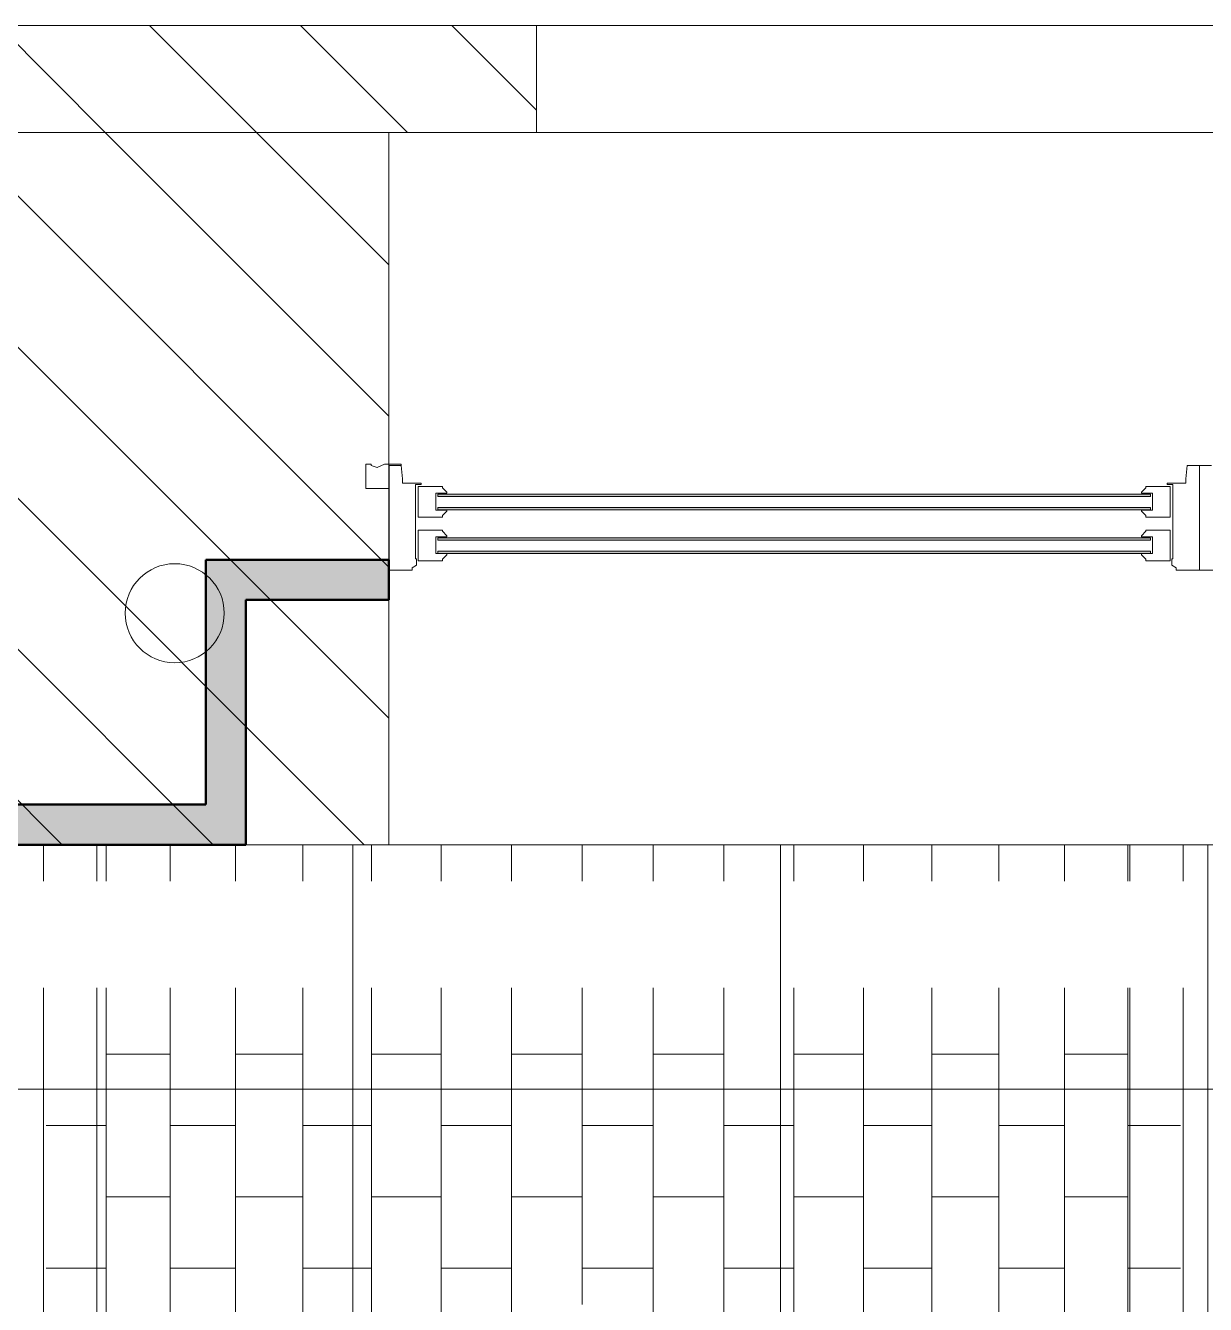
# Model space of a CAD drawing. Header units: inches. Extents: x -956 to 966, y -1111 to 895.
# Drawn here: x -281.8 to -215.6, y 771.6 to 843.4 of the extents above; entities that cross this region are included whole.
import ezdxf

# ---------------------------------------------------------------- set-up
doc = ezdxf.new("R2010")
doc.units = ezdxf.units.IN
doc.header["$MEASUREMENT"] = 0
doc.linetypes.add('Grid Line 1_4_', pattern=[0.4375, 0.25, -0.0625, 0.0625, -0.0625])
doc.linetypes.add('Overhead', pattern=[0.15625, 0.09375, -0.0625])
for name, color, linetype, lineweight in [('A-CLNG', 13, 'Continuous', 13), ('A-CLNG-PATT', 13, 'Continuous', 13), ('A-DETL-GENF', 92, 'Continuous', 13), ('A-GENM', 13, 'Continuous', 13), ('A-GLAZ', 151, 'Continuous', 13), ('A-WALL', 113, 'Continuous', 13), ('A-WALL-PATT', 111, 'Continuous', 13), ('I-WALL', 2, 'Continuous', 13), ('S-COLS', 52, 'Continuous', 13), ('S-COLS-SYMB', 171, 'Continuous', 20), ('S-GRID', 1, 'Continuous', 9)]:
    doc.layers.add(name, color=color, linetype=linetype, lineweight=lineweight)
pattern_1 = [(135, (0, 0), (-4.24264, -4.24264), [])]

# ---------------------------------------------------------------- blocks, each defined once
blk = doc.blocks.new('FP_1_46-7TH FLOOR TELECOM OVERHEAD ROUTING PLAN')
at = {"layer": 'A-CLNG-PATT', "color": 50}
for p, q in [((-277.29, 795.342), (-277.29, 797.381)), ((-273.71, 795.342), (-273.71, 797.381)), ((-270.024, 795.342), (-270.024, 797.381)), ((-266.248, 795.342), (-266.248, 797.381)), ((-262.398, 795.342), (-262.398, 797.381)), ((-258.491, 795.342), (-258.491, 797.381)), ((-254.543, 795.342), (-254.543, 797.381)), ((-250.57, 795.342), (-250.57, 797.381)), ((-246.59, 795.342), (-246.59, 797.381)), ((-242.619, 795.342), (-242.619, 797.381)), ((-238.675, 795.342), (-238.675, 797.381)), ((-234.774, 795.342), (-234.774, 797.381)), ((-230.932, 795.342), (-230.932, 797.381)), ((-227.166, 795.342), (-227.166, 797.381)), ((-223.492, 795.342), (-223.492, 797.381)), ((-219.926, 795.342), (-219.926, 797.381)), ((-277.29, 650.381), (-277.29, 789.342)), ((-273.71, 650.381), (-273.71, 789.342)), ((-270.024, 650.381), (-270.024, 789.342)), ((-266.248, 650.381), (-266.248, 789.342)), ((-262.398, 650.381), (-262.398, 789.342)), ((-258.491, 650.381), (-258.491, 789.342)), ((-254.543, 650.381), (-254.543, 789.342)), ((-250.57, 771.566), (-250.57, 789.342)), ((-246.59, 650.381), (-246.59, 789.342)), ((-242.619, 650.381), (-242.619, 789.342)), ((-238.675, 650.381), (-238.675, 789.342)), ((-234.774, 650.381), (-234.774, 789.342)), ((-230.932, 650.381), (-230.932, 789.342)), ((-227.166, 650.381), (-227.166, 789.342)), ((-223.492, 650.381), (-223.492, 789.342)), ((-219.926, 650.381), (-219.926, 789.342)), ((-277.29, 785.611), (-273.71, 785.611)), ((-270.024, 785.611), (-266.248, 785.611)), ((-262.398, 785.611), (-258.491, 785.611)), ((-254.543, 785.611), (-250.57, 785.611)), ((-246.59, 785.611), (-242.619, 785.611)), ((-238.675, 785.611), (-234.774, 785.611)), ((-230.932, 785.611), (-227.166, 785.611)), ((-223.492, 785.611), (-219.926, 785.611)), ((-280.667, 781.611), (-277.82, 781.611)), ((-277.82, 781.611), (-277.29, 781.611)), ((-273.71, 781.611), (-270.024, 781.611)), ((-266.248, 781.611), (-262.398, 781.611)), ((-258.491, 781.611), (-254.543, 781.611)), ((-250.57, 781.611), (-246.59, 781.611)), ((-242.619, 781.611), (-238.675, 781.611)), ((-234.774, 781.611), (-230.932, 781.611)), ((-227.166, 781.611), (-223.492, 781.611)), ((-219.926, 781.611), (-219.82, 781.611)), ((-219.82, 781.611), (-216.973, 781.611)), ((-277.29, 777.611), (-273.71, 777.611)), ((-270.024, 777.611), (-266.248, 777.611)), ((-262.398, 777.611), (-258.491, 777.611)), ((-254.543, 777.611), (-250.57, 777.611)), ((-246.59, 777.611), (-242.619, 777.611)), ((-238.675, 777.611), (-234.774, 777.611)), ((-230.932, 777.611), (-227.166, 777.611)), ((-223.492, 777.611), (-219.926, 777.611)), ((-280.667, 773.611), (-277.82, 773.611)), ((-277.82, 773.611), (-277.29, 773.611)), ((-273.71, 773.611), (-270.024, 773.611)), ((-266.248, 773.611), (-262.398, 773.611)), ((-258.491, 773.611), (-254.543, 773.611)), ((-250.57, 773.611), (-246.59, 773.611)), ((-242.619, 773.611), (-238.675, 773.611)), ((-234.774, 773.611), (-230.932, 773.611)), ((-227.166, 773.611), (-223.492, 773.611)), ((-219.926, 773.611), (-219.82, 773.611)), ((-219.82, 773.611), (-216.973, 773.611))]:
    blk.add_line(p, q, dxfattribs=at)
blk = doc.blocks.new('7th Floor Vault2 - 7th Floor Vault-3164437-7TH FLOOR TELECOM OVERHEAD ROUTING PLAN')
at = {"layer": 'A-CLNG', "color": 10, "lineweight": 9}
for p, q in [((-277.82, 797.381), (-285.82, 797.381)), ((-282.82, 797.381), (-280.82, 797.381)), ((-280.82, 797.381), (-277.82, 797.381)), ((-277.843, 797.381), (-280.82, 797.381)), ((-280.82, 797.381), (-277.82, 797.381)), ((-280.82, 797.381), (-280.82, 795.342)), ((-271.568, 797.381), (-277.843, 797.381)), ((-277.82, 797.381), (-269.446, 797.381)), ((-277.82, 797.381), (-277.82, 795.342)), ((-277.82, 797.381), (-277.82, 795.342)), ((-269.464, 797.381), (-271.568, 797.381)), ((-261.671, 797.381), (-269.464, 797.381)), ((-269.446, 797.381), (-219.82, 797.381)), ((-256.567, 797.381), (-261.671, 797.381)), ((-251.408, 797.381), (-256.567, 797.381)), ((-246.231, 797.381), (-251.408, 797.381)), ((-241.073, 797.381), (-246.231, 797.381)), ((-235.969, 797.381), (-241.073, 797.381)), ((-230.957, 797.381), (-235.969, 797.381)), ((-226.071, 797.381), (-230.957, 797.381)), ((-221.348, 797.381), (-226.071, 797.381)), ((-219.796, 797.381), (-221.348, 797.381)), ((-219.82, 797.381), (-216.82, 797.381)), ((-211.82, 797.381), (-219.82, 797.381)), ((-219.82, 797.381), (-216.82, 797.381)), ((-219.82, 797.381), (-219.82, 795.342)), ((-219.82, 797.381), (-219.82, 795.342)), ((-216.82, 797.381), (-219.796, 797.381)), ((-216.82, 797.381), (-214.82, 797.381)), ((-216.82, 797.381), (-216.82, 795.342)), ((-280.82, 789.342), (-280.82, 650.381)), ((-277.82, 789.342), (-277.82, 650.381)), ((-277.82, 789.342), (-277.82, 650.381)), ((-219.82, 789.342), (-219.82, 650.381)), ((-219.82, 789.342), (-219.82, 650.381)), ((-216.82, 789.342), (-216.82, 650.381))]:
    blk.add_line(p, q, dxfattribs=at)
blk.add_blockref('FP_1_46-7TH FLOOR TELECOM OVERHEAD ROUTING PLAN', (0, 0), dxfattribs=at)
blk = doc.blocks.new('Window_Double-Hung-3-Wide-Sterling_Kolbe - 11Ft 4 1_2In W x 6Ft 8 7_16In  H _UDH4036-3_-4393386-7TH FLOOR TELECOM OVERHEAD ROUTING PLAN')
at = {"layer": 'A-DETL-GENF', "lineweight": 9}
h = blk.add_hatch(color=256, dxfattribs=at)
h.paths.add_polyline_path([(57.742, -4.586), (57.742, -4.711), (97.742, -4.711), (97.742, -4.586), (59.746, -4.586)], flags=0)
h.paths.add_polyline_path([(57.742, -5.336), (57.742, -5.461), (97.742, -5.461), (97.742, -5.336), (59.746, -5.336)], flags=0)
h.paths.add_polyline_path([(57.742, -7.039), (57.742, -7.165), (97.742, -7.165), (97.742, -7.039), (59.746, -7.039)], flags=0)
h.paths.add_polyline_path([(59.746, -7.79), (57.742, -7.79), (57.742, -7.915), (97.742, -7.915), (97.742, -7.79), (89.446, -7.79)], flags=0)
at = {"layer": 'A-DETL-GENF', "color": 9, "lineweight": 9}
for p, q in [((54.992, -3.656), (53.692, -3.656)), ((54.992, -9.531), (54.992, -3.656)), ((54.992, -3.656), (56.292, -3.656)), ((54.992, -9.531), (54.992, -3.656)), ((56.292, -3.656), (56.292, -3.781)), ((56.292, -3.781), (56.542, -3.937)), ((56.472, -4.295), (56.472, -8.457)), ((56.542, -4.295), (56.472, -4.295)), ((56.542, -3.937), (56.542, -4.295)), ((56.632, -4.179), (57.992, -4.179)), ((56.632, -5.898), (56.632, -4.179)), ((57.992, -4.179), (57.992, -4.273)), ((57.992, -4.273), (58.242, -4.523)), ((97.492, -4.273), (97.242, -4.523)), ((97.492, -4.179), (97.492, -4.273)), ((98.852, -4.179), (97.492, -4.179)), ((98.852, -5.898), (98.852, -4.179)), ((99.192, -3.781), (98.942, -3.937)), ((98.942, -3.937), (98.942, -4.295)), ((98.942, -4.295), (99.012, -4.295)), ((99.012, -4.295), (99.012, -8.457)), ((99.192, -3.656), (99.192, -3.781)), ((100.492, -3.656), (99.192, -3.656)), ((100.492, -9.531), (100.492, -3.656)), ((58.242, -4.586), (57.617, -4.586)), ((57.617, -4.586), (57.617, -5.523)), ((97.742, -4.586), (57.742, -4.586)), ((57.742, -4.586), (57.742, -4.711)), ((97.742, -4.586), (57.742, -4.586)), ((57.742, -4.586), (57.742, -4.711)), ((57.742, -4.711), (97.742, -4.711)), ((57.742, -4.711), (97.742, -4.711)), ((58.242, -4.523), (58.242, -4.586)), ((97.242, -4.523), (97.242, -4.586)), ((97.242, -4.586), (97.867, -4.586)), ((97.742, -4.711), (97.742, -4.586)), ((97.742, -4.711), (97.742, -4.586)), ((97.867, -4.586), (97.867, -5.523)), ((57.617, -5.523), (58.242, -5.523)), ((97.742, -5.336), (57.742, -5.336)), ((57.742, -5.336), (57.742, -5.461)), ((97.742, -5.336), (57.742, -5.336)), ((57.742, -5.336), (57.742, -5.461)), ((57.742, -5.461), (97.742, -5.461)), ((57.742, -5.461), (97.742, -5.461)), ((57.992, -5.835), (58.242, -5.585)), ((58.242, -5.585), (57.992, -5.835)), ((58.242, -5.585), (58.242, -5.523)), ((58.242, -5.523), (58.242, -5.585)), ((97.242, -5.585), (97.242, -5.523)), ((97.242, -5.523), (97.242, -5.585)), ((97.867, -5.523), (97.242, -5.523)), ((97.492, -5.835), (97.242, -5.585)), ((97.242, -5.585), (97.492, -5.835)), ((97.742, -5.461), (97.742, -5.336)), ((97.742, -5.461), (97.742, -5.336)), ((57.992, -5.898), (56.632, -5.898)), ((57.992, -5.898), (57.992, -5.835)), ((57.992, -5.835), (57.992, -5.898)), ((97.492, -5.898), (97.492, -5.835)), ((97.492, -5.835), (97.492, -5.898)), ((97.492, -5.898), (98.852, -5.898)), ((56.632, -6.625), (57.992, -6.625)), ((56.632, -8.344), (56.632, -6.625)), ((58.242, -7.031), (57.617, -7.03)), ((57.617, -7.03), (57.617, -7.969)), ((97.742, -7.039), (57.742, -7.039)), ((57.742, -7.039), (57.742, -7.165)), ((97.742, -7.039), (57.742, -7.039)), ((57.742, -7.039), (57.742, -7.165)), ((57.742, -7.165), (97.742, -7.165)), ((57.742, -7.165), (97.742, -7.165)), ((57.992, -6.625), (57.992, -6.719)), ((57.992, -6.719), (58.242, -6.968)), ((58.242, -6.968), (58.242, -7.031)), ((97.492, -6.719), (97.242, -6.968)), ((97.242, -6.968), (97.242, -7.031)), ((97.242, -7.031), (97.867, -7.03)), ((97.492, -6.625), (97.492, -6.719)), ((98.852, -6.625), (97.492, -6.625)), ((97.742, -7.165), (97.742, -7.039)), ((97.742, -7.165), (97.742, -7.039)), ((97.867, -7.03), (97.867, -7.969)), ((98.852, -8.344), (98.852, -6.625)), ((97.742, -7.79), (57.742, -7.79)), ((57.742, -7.79), (57.742, -7.915)), ((97.742, -7.79), (57.742, -7.79)), ((57.742, -7.79), (57.742, -7.915)), ((97.742, -7.915), (97.742, -7.79)), ((97.742, -7.915), (97.742, -7.79)), ((55.742, -8.538), (55.742, -8.781)), ((56.472, -8.538), (55.742, -8.538)), ((56.472, -8.457), (56.792, -8.457)), ((56.792, -8.538), (56.472, -8.538)), ((57.992, -8.344), (56.632, -8.344)), ((56.792, -8.457), (56.792, -8.538)), ((57.617, -7.969), (58.242, -7.969)), ((57.742, -7.915), (97.742, -7.915)), ((57.742, -7.915), (97.742, -7.915)), ((57.992, -8.281), (58.242, -8.031)), ((58.242, -8.031), (57.992, -8.281)), ((57.992, -8.344), (57.992, -8.281)), ((57.992, -8.281), (57.992, -8.344)), ((58.242, -8.031), (58.242, -7.969)), ((58.242, -7.969), (58.242, -8.031)), ((97.242, -8.031), (97.242, -7.969)), ((97.242, -7.969), (97.242, -8.031)), ((97.867, -7.969), (97.242, -7.969)), ((97.492, -8.281), (97.242, -8.031)), ((97.242, -8.031), (97.492, -8.281)), ((97.492, -8.344), (97.492, -8.281)), ((97.492, -8.281), (97.492, -8.344)), ((97.492, -8.344), (98.852, -8.344)), ((98.692, -8.457), (98.692, -8.538)), ((99.012, -8.457), (98.692, -8.457)), ((98.692, -8.538), (99.012, -8.538)), ((99.012, -8.538), (99.742, -8.538)), ((99.742, -8.538), (99.742, -8.781)), ((101.8, -8.234), (100.492, -8.234)), ((100.492, -8.234), (100.492, -9.531)), ((101.8, -9.601), (101.8, -8.234)), ((55.742, -8.781), (55.677, -9.531)), ((99.742, -8.781), (99.808, -9.531)), ((54.308, -9.531), (54.992, -9.531)), ((55.677, -9.531), (54.992, -9.531)), ((100.492, -9.531), (99.807, -9.531)), ((99.817, -9.601), (99.807, -9.531)), ((99.808, -9.531), (100.492, -9.531)), ((99.817, -9.601), (100.738, -9.601)), ((101.157, -9.414), (100.738, -9.601)), ((101.488, -9.539), (101.157, -9.414)), ((101.488, -9.601), (101.488, -9.539)), ((101.488, -9.601), (101.8, -9.601))]:
    blk.add_line(p, q, dxfattribs=at)
blk = doc.blocks.new('Opening-Elliptical Arch - Exterior Window Arch-3211843-7TH FLOOR TELECOM OVERHEAD ROUTING PLAN')
at = {"layer": 'A-GENM', "linetype": 'Overhead', "lineweight": 9}
for p, q in [((-68.822, 3), (68.178, 3)), ((-68.822, -3), (68.178, -3))]:
    blk.add_line(p, q, dxfattribs=at)
blk = doc.blocks.new('Pipe-Column - Pipe5STD-4697328-7TH FLOOR TELECOM OVERHEAD ROUTING PLAN')
at = {"layer": 'S-COLS-SYMB', "color": 53}
for start, end in [(360, 180), (180, 360)]:
    blk.add_arc((0, 0), 2.781, start, end, dxfattribs=at)

msp = doc.modelspace()

# ---------------------------------------------------------------- hatches: boundary and pattern name
at = {"layer": 'A-CLNG-PATT'}
h = msp.add_hatch(dxfattribs=at)
h.set_pattern_fill('FP1_18', color=253, style=0, pattern_type=2)
h.set_pattern_definition([(0, (-191.456, 759.63), (0, -24), []), (270, (-191.456, 759.63), (-24, -1e-15), [])])
h.paths.add_polyline_path([(-329.456, 650.381), (-173.206, 650.381), (-173.206, 797.381), (-329.456, 797.381), (-329.456, 656.381)], flags=0)
h.paths.add_polyline_path([(-249.284, 675.566), (-253.159, 675.566), (-253.159, 771.566), (-249.159, 771.566), (-249.159, 675.566), (-249.284, 675.566)], flags=0)
at = {"layer": 'A-WALL-PATT', "lineweight": 9}
h = msp.add_hatch(dxfattribs=at)
h.set_pattern_fill('FP1_1', color=9, style=0, pattern_type=2)
h.set_pattern_definition(pattern_1)
h.paths.add_polyline_path([(933.398, 837.381), (933.398, 843.381), (776.053, 843.381), (776.053, 837.381), (863.957, 837.381)], flags=0)
h.paths.add_polyline_path([(656.118, 837.381), (656.118, 843.381), (522.303, 843.381), (522.303, 837.381), (626.357, 837.381)], flags=0)
h.paths.add_polyline_path([(402.368, 837.381), (402.368, 843.381), (268.428, 843.381), (268.428, 837.381), (388.757, 837.381)], flags=0)
h.paths.add_polyline_path([(148.493, 837.381), (148.493, 843.381), (67.553, 843.381), (67.553, 837.381), (91.757, 837.381)], flags=0)
h.paths.add_polyline_path([(-52.382, 837.381), (-52.382, 843.381), (-133.197, 843.381), (-133.197, 837.381), (-86.443, 837.381)], flags=0)
h.paths.add_polyline_path([(-264.643, 837.381), (-253.132, 837.381), (-253.132, 843.381), (-385.072, 843.381), (-385.072, 837.381), (-324.043, 837.381)], flags=0)
h.paths.add_polyline_path([(-505.007, 837.381), (-505.007, 843.381), (-638.947, 843.381), (-638.947, 837.381), (-561.643, 837.381)], flags=0)
h.paths.add_polyline_path([(-758.882, 837.381), (-758.882, 843.381), (-896.852, 843.381), (-896.852, 837.381), (-799.243, 837.381)], flags=0)
h = msp.add_hatch(dxfattribs=at)
h.set_pattern_fill('FP1_1', color=9, style=0, pattern_type=2)
h.set_pattern_definition(pattern_1)
h.paths.add_polyline_path([(804.557, 797.381), (814.148, 797.381), (814.148, 837.381), (784.335, 837.381), (784.335, 797.381)], flags=0)
h.paths.add_polyline_path([(647.835, 797.381), (647.835, 837.381), (530.585, 837.381), (530.585, 797.381), (626.357, 797.381)], flags=0)
h.paths.add_polyline_path([(388.757, 797.381), (394.085, 797.381), (394.085, 837.381), (276.71, 837.381), (276.71, 797.381), (359.057, 797.381)], flags=0)
h.paths.add_polyline_path([(140.21, 797.381), (140.21, 837.381), (75.835, 837.381), (75.835, 797.381), (121.457, 797.381)], flags=0)
h.paths.add_polyline_path([(-60.665, 797.381), (-60.665, 837.381), (-124.915, 837.381), (-124.915, 797.381), (-86.443, 797.381)], flags=0)
h.paths.add_polyline_path([(-261.415, 797.381), (-261.415, 837.381), (-376.79, 837.381), (-376.79, 797.381), (-264.643, 797.381)], flags=0)
h.paths.add_polyline_path([(-513.29, 797.381), (-513.29, 837.381), (-630.665, 837.381), (-630.665, 797.381), (-531.943, 797.381)], flags=0)
h.paths.add_polyline_path([(-769.543, 797.381), (-767.165, 797.381), (-767.165, 837.381), (-893.352, 837.381), (-893.352, 797.381), (-799.243, 797.381)], flags=0)
h = msp.add_hatch(dxfattribs=at)
h.set_pattern_fill('FP1_1', color=9, style=0, pattern_type=2)
h.set_pattern_definition(pattern_1)
h.paths.add_polyline_path([(808.273, 797.381), (810.148, 797.381), (810.148, 837.381), (784.335, 837.381), (784.335, 797.381), (806.148, 797.381)], flags=0)
h.paths.add_polyline_path([(647.835, 797.381), (647.835, 837.381), (530.585, 837.381), (530.585, 797.381), (626.357, 797.381)], flags=0)
h.paths.add_polyline_path([(394.085, 797.381), (394.085, 837.381), (276.71, 837.381), (276.71, 797.381), (388.757, 797.381)], flags=0)
h.paths.add_polyline_path([(140.21, 797.381), (140.21, 837.381), (75.835, 837.381), (75.835, 797.381), (121.457, 797.381)], flags=0)
h.paths.add_polyline_path([(-60.665, 797.381), (-60.665, 837.381), (-124.915, 837.381), (-124.915, 797.381), (-86.443, 797.381)], flags=0)
h.paths.add_polyline_path([(-261.415, 797.381), (-261.415, 837.381), (-376.79, 837.381), (-376.79, 797.381), (-264.643, 797.381)], flags=0)
h.paths.add_polyline_path([(-513.29, 797.381), (-513.29, 837.381), (-630.665, 837.381), (-630.665, 797.381), (-531.943, 797.381)], flags=0)
h.paths.add_polyline_path([(-769.543, 797.381), (-767.165, 797.381), (-767.165, 837.381), (-853.352, 837.381), (-853.352, 797.381), (-799.243, 797.381)], flags=0)
at = {"layer": 'A-WALL-PATT'}
for points in [[(-269.446, 797.381), (-269.446, 813.381), (-271.696, 813.381), (-271.696, 797.381)], [(-269.446, 811.131), (-261.415, 811.131), (-261.415, 813.381), (-269.446, 813.381)], [(-271.696, 797.381), (-271.696, 799.631), (-368.29, 799.631), (-368.29, 797.381), (-294.343, 797.381)]]:
    msp.add_hatch(color=253, dxfattribs=at).paths.add_polyline_path(points, flags=0)

# ---------------------------------------------------------------- linework, layer by layer
at = {"layer": 'A-CLNG', "color": 50}
for p, q in [((-269.446, 797.381), (-324.043, 797.381)), ((-261.415, 797.381), (-269.446, 797.381)), ((-269.446, 797.381), (-219.82, 797.381)), ((-173.206, 797.381), (-269.446, 797.381)), ((-173.206, 797.381), (-261.415, 797.381)), ((-219.82, 797.381), (-211.82, 797.381))]:
    msp.add_line(p, q, dxfattribs=at)
at = {"layer": 'A-CLNG', "color": 253}
msp.add_line((-261.415, 797.381), (-173.206, 797.381), dxfattribs=at)
at = {"layer": 'A-WALL', "color": 53, "lineweight": 20}
for p, q in [((-385.072, 843.381), (-253.132, 843.381)), ((-253.132, 843.381), (-253.132, 837.381)), ((-253.132, 837.381), (-385.072, 837.381)), ((-376.79, 837.381), (-261.415, 837.381)), ((-376.79, 837.381), (-261.415, 837.381)), ((-261.415, 837.381), (-261.415, 797.381)), ((-261.415, 837.381), (-261.415, 797.381)), ((-261.415, 797.381), (-376.79, 797.381)), ((-261.415, 797.381), (-376.79, 797.381))]:
    msp.add_line(p, q, dxfattribs=at)
at = {"layer": 'A-WALL', "color": 10, "lineweight": 9}
msp.add_line((-261.415, 797.381), (-173.206, 797.381), dxfattribs=at)
msp.add_line((-261.415, 797.381), (-173.206, 797.381), dxfattribs=at)
at = {"layer": 'A-WALL', "color": 9, "lineweight": 9, "flags": 128}
for points in [[(-147.065, 843.381), (-151.372, 843.381), (-155.959, 843.381), (-160.797, 843.381), (-165.852, 843.381), (-171.091, 843.381), (-176.478, 843.381), (-181.977, 843.381), (-187.552, 843.381), (-193.165, 843.381), (-198.777, 843.381), (-204.352, 843.381), (-209.851, 843.381), (-215.238, 843.381), (-220.477, 843.381), (-225.532, 843.381), (-230.37, 843.381), (-234.957, 843.381), (-239.264, 843.381), (-243.26, 843.381), (-246.92, 843.381), (-250.218, 843.381), (-253.132, 843.381)], [(-253.132, 837.381), (-250.218, 837.381), (-246.92, 837.381), (-243.26, 837.381), (-239.264, 837.381), (-234.957, 837.381), (-230.37, 837.381), (-225.532, 837.381), (-220.477, 837.381), (-215.238, 837.381), (-209.851, 837.381), (-204.352, 837.381), (-202.115, 837.381)]]:
    msp.add_lwpolyline(points, dxfattribs=at)
at = {"layer": 'I-WALL', "color": 133, "lineweight": 50}
for p, q in [((-271.696, 799.631), (-271.696, 813.381)), ((-271.696, 813.381), (-269.446, 813.381)), ((-269.446, 813.381), (-261.415, 813.381)), ((-261.415, 813.381), (-261.415, 811.131)), ((-269.446, 811.131), (-269.446, 797.381)), ((-261.415, 811.131), (-269.446, 811.131)), ((-366.04, 799.631), (-271.696, 799.631)), ((-271.696, 797.381), (-368.29, 797.381)), ((-269.446, 797.381), (-271.696, 797.381))]:
    msp.add_line(p, q, dxfattribs=at)
at = {"layer": 'S-GRID', "linetype": 'Grid Line 1_4_'}
msp.add_line((965.79, 797.381), (-931.823, 797.381), dxfattribs=at)

# ---------------------------------------------------------------- block references
at = {"layer": 'A-CLNG', "color": 10, "lineweight": 9}
msp.add_blockref('7th Floor Vault2 - 7th Floor Vault-3164437-7TH FLOOR TELECOM OVERHEAD ROUTING PLAN', (0, 0), dxfattribs=at)
at = {"layer": 'A-GENM', "color": 9, "lineweight": 9, "rotation": 180}
msp.add_blockref('Opening-Elliptical Arch - Exterior Window Arch-3211843-7TH FLOOR TELECOM OVERHEAD ROUTING PLAN', (-193.487, 840.381), dxfattribs=at)
at = {"layer": 'A-GLAZ', "color": 9, "lineweight": 9, "rotation": 180}
msp.add_blockref('Window_Double-Hung-3-Wide-Sterling_Kolbe - 11Ft 4 1_2In W x 6Ft 8 7_16In  H _UDH4036-3_-4393386-7TH FLOOR TELECOM OVERHEAD ROUTING PLAN', (-160.922, 809.146), dxfattribs=at)
at = {"layer": 'S-COLS', "color": 9, "lineweight": 9}
msp.add_blockref('Pipe-Column - Pipe5STD-4697328-7TH FLOOR TELECOM OVERHEAD ROUTING PLAN', (-273.446, 810.381), dxfattribs=at)

doc.saveas('drawing.dxf')
